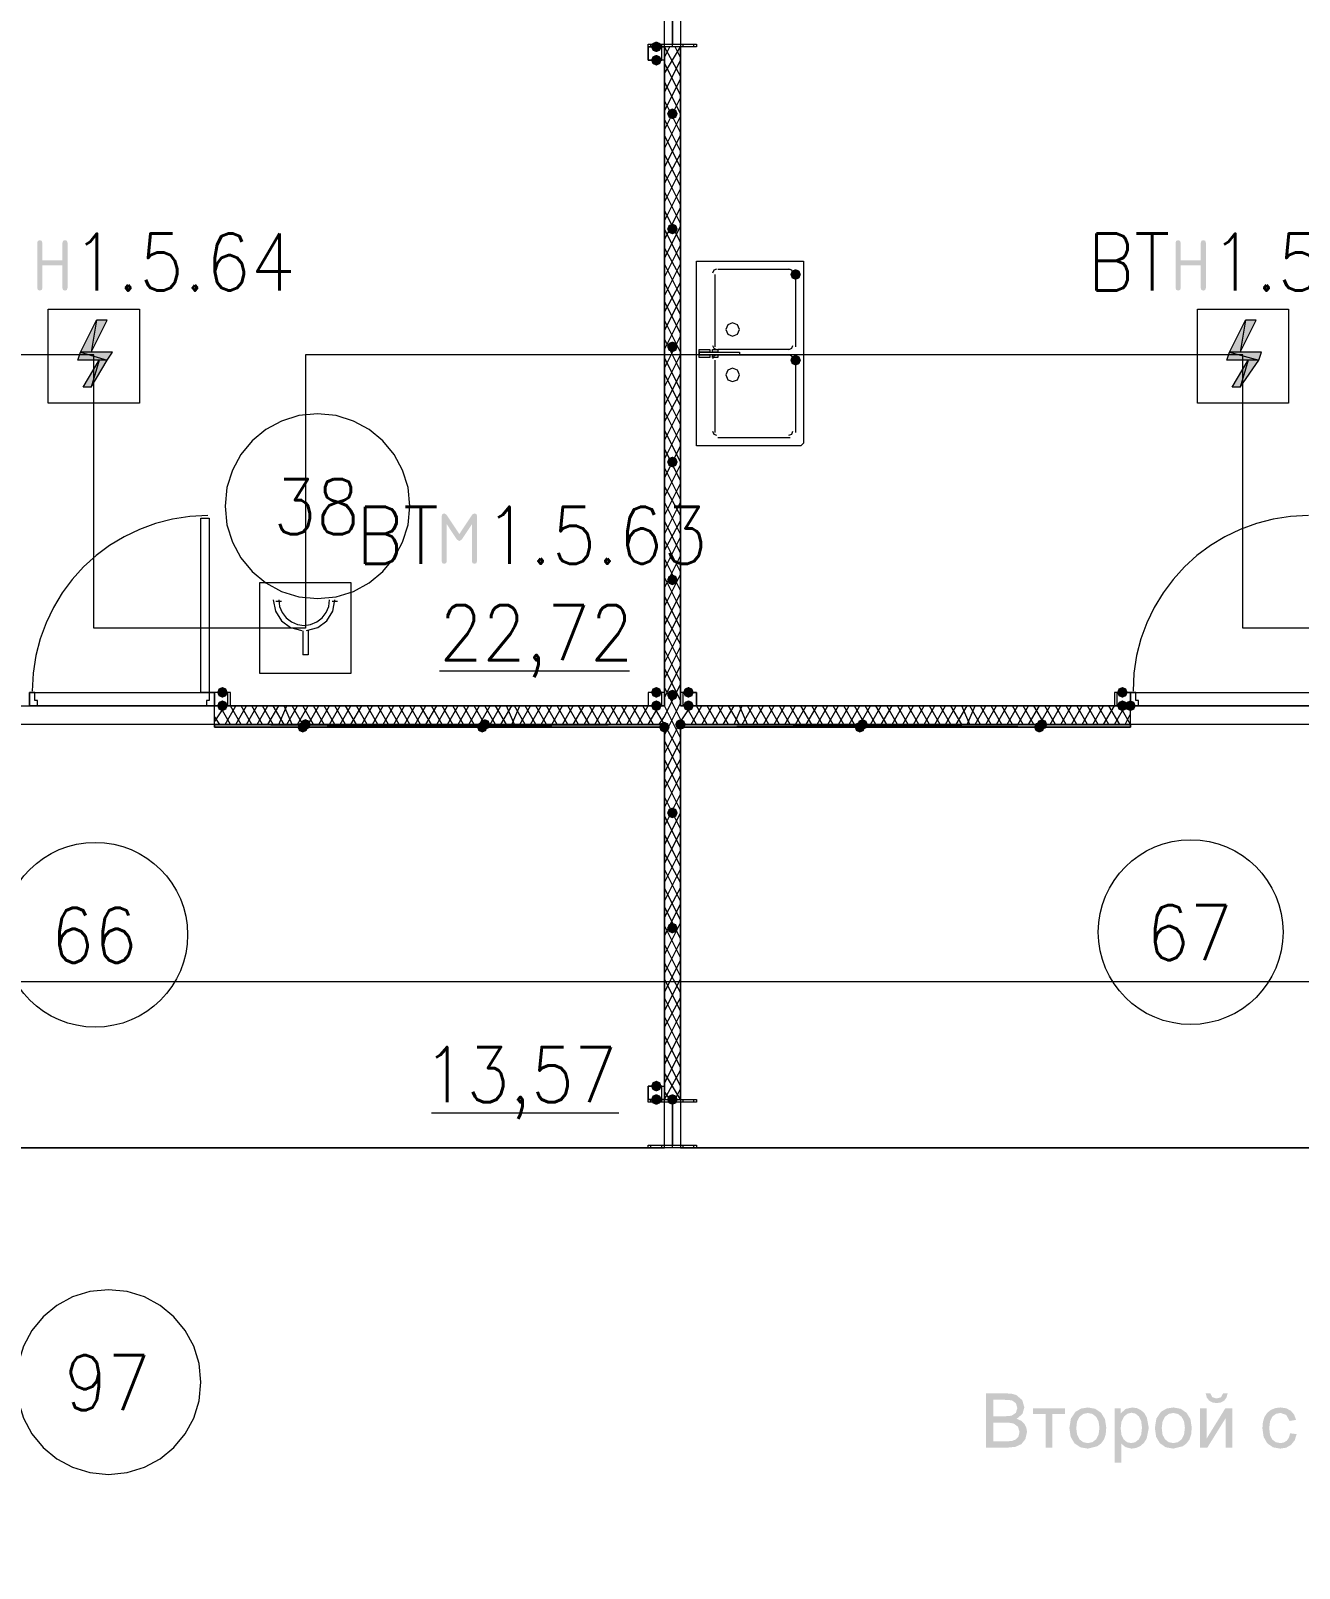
# Model space of a CAD drawing. Header units: millimetres. Extents: x 0 to 420, y 0 to 297.
# Drawn here: x 155.42 to 175.47, y 162.64 to 186.94 of the extents above; entities that cross this region are included whole.
import ezdxf

# ---------------------------------------------------------------- set-up
doc = ezdxf.new("R2010")
doc.units = ezdxf.units.MM
doc.styles.get("Standard").update_dxf_attribs({"font": 'STANDARD'})

msp = doc.modelspace()

# ---------------------------------------------------------------- hatches: boundary and pattern name
for color, points in [(7, [(165.396333, 186.69), (165.371462, 186.630204), (165.311667, 186.605333), (165.251871, 186.630204), (165.227, 186.69), (165.251871, 186.749796), (165.311667, 186.774667), (165.371462, 186.749796)]), (7, [(165.396333, 186.478333), (165.371462, 186.418537), (165.311667, 186.393667), (165.251871, 186.418537), (165.227, 186.478333), (165.251871, 186.538129), (165.311667, 186.563), (165.371462, 186.538129)]), (7, [(165.650333, 185.631667), (165.625462, 185.571871), (165.565667, 185.547), (165.505871, 185.571871), (165.481, 185.631667), (165.505871, 185.691462), (165.565667, 185.716333), (165.625462, 185.691463)]), (7, [(165.650333, 183.811333), (165.625462, 183.751537), (165.565667, 183.726667), (165.505871, 183.751537), (165.481, 183.811333), (165.505871, 183.871129), (165.565667, 183.896), (165.625462, 183.871129)]), (7, [(155.527375, 182.877353), (155.527375, 183.593933), (155.537366, 183.623699), (155.567614, 183.633621), (155.597379, 183.623699), (155.607301, 183.593933), (155.607301, 183.315018), (155.925352, 183.315018), (155.925352, 183.593933), (155.935274, 183.623699), (155.96504, 183.633621), (155.995081, 183.623699), (156.005279, 183.593933), (156.005279, 182.877353), (155.995081, 182.847588), (155.96504, 182.837666), (155.935274, 182.847588), (155.925352, 182.877353), (155.925352, 183.235643), (155.607301, 183.235643), (155.607301, 182.877353), (155.597379, 182.847588), (155.567614, 182.837666), (155.537366, 182.847588)]), (7, [(173.519042, 182.877353), (173.519042, 183.593933), (173.529032, 183.623699), (173.55928, 183.633621), (173.589046, 183.623699), (173.598968, 183.593933), (173.598968, 183.315018), (173.917019, 183.315018), (173.917019, 183.593933), (173.926941, 183.623699), (173.956707, 183.633621), (173.986748, 183.623699), (173.996945, 183.593933), (173.996945, 182.877353), (173.986748, 182.847588), (173.956707, 182.837666), (173.926941, 182.847588), (173.917019, 182.877353), (173.917019, 183.235643), (173.598968, 183.235643), (173.598968, 182.877353), (173.589046, 182.847588), (173.55928, 182.837666), (173.529032, 182.847588)]), (7, [(167.597667, 183.091667), (167.572796, 183.031871), (167.513, 183.007), (167.453204, 183.031871), (167.428333, 183.091667), (167.453204, 183.151462), (167.513, 183.176333), (167.572796, 183.151463)]), (7, [(165.650333, 181.948667), (165.625462, 181.888871), (165.565667, 181.864), (165.505871, 181.888871), (165.481, 181.948667), (165.505871, 182.008462), (165.565667, 182.033333), (165.625462, 182.008463)]), (7, [(167.597667, 181.737), (167.572796, 181.677204), (167.513, 181.652333), (167.453204, 181.677204), (167.428333, 181.737), (167.453204, 181.796796), (167.513, 181.821667), (167.572796, 181.796796)]), (7, [(165.650333, 180.128333), (165.625462, 180.068537), (165.565667, 180.043667), (165.505871, 180.068537), (165.481, 180.128333), (165.505871, 180.188129), (165.565667, 180.213), (165.625462, 180.188129)]), (7, [(162.4373, 179.315621), (162.467065, 179.305699), (162.476987, 179.275933), (162.476987, 178.559353), (162.467065, 178.529588), (162.4373, 178.519666), (162.407534, 178.529588), (162.397612, 178.559353), (162.397612, 179.144744), (162.235004, 178.901658), (162.198624, 178.877956), (162.161141, 178.901658), (161.999635, 179.144744), (161.999635, 178.559353), (161.989713, 178.529588), (161.959947, 178.519666), (161.9297, 178.529588), (161.919709, 178.559353), (161.919709, 179.275933), (161.9297, 179.305699), (161.959947, 179.315621), (161.994674, 179.295777), (162.198624, 178.989853), (162.403676, 179.297982)]), (7, [(165.650333, 178.265667), (165.625462, 178.205871), (165.565667, 178.181), (165.505871, 178.205871), (165.481, 178.265667), (165.505871, 178.325462), (165.565667, 178.350333), (165.625462, 178.325463)]), (7, [(158.538333, 176.487667), (158.513463, 176.427871), (158.453667, 176.403), (158.393871, 176.427871), (158.369, 176.487667), (158.393871, 176.547462), (158.453667, 176.572333), (158.513462, 176.547463)]), (7, [(165.396333, 176.487667), (165.371462, 176.427871), (165.311667, 176.403), (165.251871, 176.427871), (165.227, 176.487667), (165.251871, 176.547462), (165.311667, 176.572333), (165.371462, 176.547463)]), (7, [(165.650333, 176.445333), (165.625462, 176.385537), (165.565667, 176.360667), (165.505871, 176.385537), (165.481, 176.445333), (165.505871, 176.505129), (165.565667, 176.53), (165.625462, 176.505129)]), (7, [(165.904333, 176.487667), (165.879462, 176.427871), (165.819667, 176.403), (165.759871, 176.427871), (165.735, 176.487667), (165.759871, 176.547462), (165.819667, 176.572333), (165.879462, 176.547463)]), (7, [(172.762333, 176.487667), (172.737462, 176.427871), (172.677667, 176.403), (172.617871, 176.427871), (172.593, 176.487667), (172.617871, 176.547462), (172.677667, 176.572333), (172.737462, 176.547463)]), (7, [(158.538333, 176.276), (158.513463, 176.216204), (158.453667, 176.191333), (158.393871, 176.216204), (158.369, 176.276), (158.393871, 176.335796), (158.453667, 176.360667), (158.513462, 176.335796)]), (7, [(165.396333, 176.276), (165.371462, 176.216204), (165.311667, 176.191333), (165.251871, 176.216204), (165.227, 176.276), (165.251871, 176.335796), (165.311667, 176.360667), (165.371462, 176.335796)]), (7, [(165.904333, 176.276), (165.879462, 176.216204), (165.819667, 176.191333), (165.759871, 176.216204), (165.735, 176.276), (165.759871, 176.335796), (165.819667, 176.360667), (165.879462, 176.335796)]), (7, [(172.762333, 176.276), (172.737462, 176.216204), (172.677667, 176.191333), (172.617871, 176.216204), (172.593, 176.276), (172.617871, 176.335796), (172.677667, 176.360667), (172.737462, 176.335796)]), (7, [(172.889333, 176.276), (172.864463, 176.216204), (172.804667, 176.191333), (172.744871, 176.216204), (172.72, 176.276), (172.744871, 176.335796), (172.804667, 176.360667), (172.864462, 176.335796)]), (254, [(159.808333, 175.937333), (159.783462, 175.877537), (159.723667, 175.852667), (159.663871, 175.877537), (159.639, 175.937333), (159.663871, 175.997129), (159.723667, 176.022), (159.783462, 175.997129)]), (254, [(159.850667, 175.979667), (159.825796, 175.919871), (159.766, 175.895), (159.706204, 175.919871), (159.681333, 175.979667), (159.706204, 176.039462), (159.766, 176.064333), (159.825796, 176.039463)]), (254, [(162.644667, 175.937333), (162.619796, 175.877537), (162.56, 175.852667), (162.500204, 175.877537), (162.475333, 175.937333), (162.500204, 175.997129), (162.56, 176.022), (162.619796, 175.997129)]), (254, [(162.687, 175.979667), (162.662129, 175.919871), (162.602333, 175.895), (162.542537, 175.919871), (162.517667, 175.979667), (162.542537, 176.039462), (162.602333, 176.064333), (162.662129, 176.039463)]), (254, [(165.523333, 175.937333), (165.498462, 175.877537), (165.438667, 175.852667), (165.378871, 175.877537), (165.354, 175.937333), (165.378871, 175.997129), (165.438667, 176.022), (165.498462, 175.997129)]), (254, [(165.523333, 175.937333), (165.498462, 175.877537), (165.438667, 175.852667), (165.378871, 175.877537), (165.354, 175.937333), (165.378871, 175.997129), (165.438667, 176.022), (165.498462, 175.997129)]), (254, [(165.777333, 175.979667), (165.752462, 175.919871), (165.692667, 175.895), (165.632871, 175.919871), (165.608, 175.979667), (165.632871, 176.039462), (165.692667, 176.064333), (165.752462, 176.039463)]), (254, [(168.613667, 175.937333), (168.588796, 175.877537), (168.529, 175.852667), (168.469204, 175.877537), (168.444333, 175.937333), (168.469204, 175.997129), (168.529, 176.022), (168.588796, 175.997129)]), (254, [(168.656, 175.979667), (168.631129, 175.919871), (168.571333, 175.895), (168.511538, 175.919871), (168.486667, 175.979667), (168.511537, 176.039462), (168.571333, 176.064333), (168.631129, 176.039463)]), (254, [(171.45, 175.937333), (171.425129, 175.877537), (171.365333, 175.852667), (171.305538, 175.877537), (171.280667, 175.937333), (171.305537, 175.997129), (171.365333, 176.022), (171.425129, 175.997129)]), (254, [(171.492333, 175.979667), (171.467462, 175.919871), (171.407667, 175.895), (171.347871, 175.919871), (171.323, 175.979667), (171.347871, 176.039462), (171.407667, 176.064333), (171.467462, 176.039463)]), (7, [(165.650333, 174.582667), (165.625462, 174.522871), (165.565667, 174.498), (165.505871, 174.522871), (165.481, 174.582667), (165.505871, 174.642462), (165.565667, 174.667333), (165.625462, 174.642463)]), (7, [(165.650333, 172.762333), (165.625462, 172.702537), (165.565667, 172.677667), (165.505871, 172.702537), (165.481, 172.762333), (165.505871, 172.822129), (165.565667, 172.847), (165.625462, 172.822129)]), (7, [(165.396333, 170.264667), (165.371462, 170.204871), (165.311667, 170.18), (165.251871, 170.204871), (165.227, 170.264667), (165.251871, 170.324462), (165.311667, 170.349333), (165.371462, 170.324463)]), (7, [(165.396333, 170.053), (165.371462, 169.993204), (165.311667, 169.968333), (165.251871, 169.993204), (165.227, 170.053), (165.251871, 170.112796), (165.311667, 170.137667), (165.371462, 170.112796)]), (7, [(165.650333, 170.053), (165.625462, 169.993204), (165.565667, 169.968333), (165.505871, 169.993204), (165.481, 170.053), (165.505871, 170.112796), (165.565667, 170.137667), (165.625462, 170.112796)]), (7, [(171.266319, 165.171437), (171.771784, 165.171437), (171.771784, 165.084345), (171.571693, 165.084345), (171.571693, 164.549666), (171.466962, 164.549666), (171.466962, 165.084345), (171.266319, 165.084345)]), (7, [(175.328785, 164.777318), (175.432413, 164.764089), (175.40189, 164.668246), (175.345321, 164.595968), (175.267186, 164.550355), (175.173342, 164.535334), (175.058414, 164.556074), (174.96829, 164.618568), (174.909999, 164.720267), (174.890569, 164.858347), (174.898837, 164.952742), (174.923642, 165.034735), (174.965741, 165.100537), (175.025616, 165.147735), (175.096654, 165.17626), (175.173893, 165.185768), (175.265946, 165.172953), (175.339809, 165.134505), (175.392726, 165.072494), (175.422491, 164.988985), (175.319965, 164.972999), (175.2676, 165.067257), (175.178303, 165.099228), (175.105887, 165.084827), (175.048767, 165.041901), (175.01156, 164.967832), (174.999158, 164.861103), (175.011147, 164.752789), (175.047114, 164.679202), (175.102235, 164.636551), (175.17224, 164.622426), (175.229221, 164.631935), (175.275868, 164.66046), (175.309768, 164.708554)])]:
    msp.add_hatch(color=color).paths.add_polyline_path(points, flags=0)
h = msp.add_hatch(color=1)
h.paths.add_polyline_path([(156.633334, 182.371999), (156.464001, 182.371999), (156.379334, 181.863999)], flags=0)
h.paths.add_polyline_path([(156.464001, 182.371999), (156.379334, 181.863999), (156.210001, 181.863999)], flags=0)
h = msp.add_hatch(color=1)
h.paths.add_polyline_path([(174.794334, 182.371999), (174.625001, 182.371999), (174.540334, 181.863999)], flags=0)
h.paths.add_polyline_path([(174.625001, 182.371999), (174.540334, 181.863999), (174.371001, 181.863999)], flags=0)
h = msp.add_hatch(color=1)
h.paths.add_polyline_path([(156.718001, 181.863999), (156.210001, 181.863999), (156.633334, 181.736999)], flags=0)
h.paths.add_polyline_path([(156.210001, 181.863999), (156.633334, 181.736999), (156.167668, 181.736999)], flags=0)
h = msp.add_hatch(color=1)
h.paths.add_polyline_path([(174.879001, 181.863999), (174.371001, 181.863999), (174.836668, 181.736999)], flags=0)
h.paths.add_polyline_path([(174.371001, 181.863999), (174.836668, 181.736999), (174.328668, 181.736999)], flags=0)
h = msp.add_hatch(color=1)
h.paths.add_polyline_path([(156.633334, 181.736999), (156.506334, 181.736999), (156.379334, 181.313666)], flags=0)
h.paths.add_polyline_path([(156.506334, 181.736999), (156.379334, 181.313666), (156.252334, 181.313666)], flags=0)
h = msp.add_hatch(color=1)
h.paths.add_polyline_path([(174.836668, 181.736999), (174.667334, 181.736999), (174.540334, 181.313666)], flags=0)
h.paths.add_polyline_path([(174.667334, 181.736999), (174.540334, 181.313666), (174.413334, 181.313666)], flags=0)
h = msp.add_hatch(color=7)
h.paths.add_polyline_path([(165.438667, 175.979667), (158.326667, 175.979667), (165.438667, 175.937333)], flags=0)
h.paths.add_polyline_path([(158.326667, 175.979667), (165.438667, 175.937333), (158.326667, 175.937333)], flags=0)
h = msp.add_hatch(color=7)
h.paths.add_polyline_path([(172.804667, 175.979667), (165.692667, 175.979667), (172.804667, 175.937333)], flags=0)
h.paths.add_polyline_path([(165.692667, 175.979667), (172.804667, 175.937333), (165.692667, 175.937333)], flags=0)
h = msp.add_hatch(color=7)
h.paths.add_polyline_path([(170.521644, 164.549666), (170.521644, 165.408459), (170.844105, 165.408459), (170.932437, 165.401845), (171.001753, 165.382001), (171.094908, 165.302075), (171.128532, 165.188525), (171.098767, 165.084896), (171.008367, 165.006623), (171.077338, 164.975342), (171.128532, 164.928351), (171.159814, 164.868544), (171.170425, 164.798815), (171.144517, 164.686367), (171.081679, 164.606441), (170.987421, 164.563998), (170.849066, 164.549666)], flags=0)
h.paths.add_polyline_path([(170.635746, 165.047413), (170.820954, 165.047413), (170.885791, 165.049894), (170.929544, 165.057335), (170.994587, 165.10033), (171.016636, 165.175295), (170.996241, 165.250261), (170.937812, 165.294909), (170.886135, 165.303866), (170.807174, 165.307036), (170.635746, 165.307036)], flags=0)
h.paths.add_polyline_path([(170.635746, 164.65109), (170.849066, 164.65109), (170.926787, 164.654948), (170.991831, 164.67865), (171.035377, 164.726055), (171.052465, 164.798815), (171.02766, 164.882049), (170.959309, 164.931658), (170.906048, 164.942338), (170.834183, 164.94599), (170.635746, 164.94599)], flags=0)
h = msp.add_hatch(color=7)
h.paths.add_polyline_path([(173.905754, 165.171437), (174.011587, 165.171437), (174.011587, 164.697392), (174.303731, 165.171437), (174.417281, 165.171437), (174.417281, 164.549666), (174.311999, 164.549666), (174.311999, 165.020955), (174.019855, 164.549666), (173.905754, 164.549666)], flags=0)
h.paths.add_polyline_path([(174.269005, 165.407357), (174.341214, 165.407357), (174.323093, 165.342382), (174.287195, 165.294358), (174.235105, 165.264868), (174.168132, 165.255222), (174.100677, 165.264868), (174.048518, 165.294358), (174.012689, 165.341969), (173.995051, 165.407357), (174.06726, 165.407357), (174.09923, 165.347275), (174.164825, 165.327982), (174.236483, 165.346723)], flags=0)
h = msp.add_hatch(color=7)
h.paths.add_polyline_path([(171.840335, 164.860551), (171.864382, 165.011033), (171.936798, 165.116867), (172.025268, 165.168474), (172.131928, 165.185768), (172.248442, 165.164684), (172.34139, 165.101433), (172.402437, 165.001318), (172.42297, 164.869371), (172.413944, 164.761815), (172.387141, 164.680304), (172.342837, 164.619188), (172.28241, 164.573368), (172.131928, 164.535334), (172.013762, 164.556143), (171.920813, 164.619119), (171.860317, 164.721232)], flags=0)
h.paths.add_polyline_path([(171.948925, 164.860551), (171.96181, 164.755889), (172.000739, 164.681406), (172.059512, 164.637034), (172.131928, 164.622426), (172.203862, 164.637309), (172.262566, 164.681958), (172.301772, 164.757474), (172.314932, 164.86441), (172.301772, 164.965627), (172.262566, 165.039145), (172.203449, 165.083794), (172.131928, 165.098676), (172.059512, 165.083794), (172.000739, 165.039145), (171.96181, 164.964731)], flags=0)
h = msp.add_hatch(color=7)
h.paths.add_polyline_path([(172.554899, 164.311541), (172.554899, 165.171437), (172.651362, 165.171437), (172.651362, 165.090959), (172.727429, 165.162066), (172.831609, 165.185768), (172.906161, 165.175433), (172.971618, 165.144427), (173.025086, 165.094818), (173.063671, 165.028672), (173.09509, 164.865512), (173.060915, 164.693533), (173.018678, 164.625734), (172.961145, 164.576124), (172.894172, 164.545601), (172.823892, 164.535334), (172.729634, 164.557383), (172.660732, 164.614158), (172.660732, 164.311541)], flags=0)
h.paths.add_polyline_path([(172.650811, 164.857244), (172.662868, 164.752582), (172.699317, 164.679753), (172.752648, 164.63662), (172.816726, 164.622426), (172.882045, 164.637034), (172.937442, 164.681406), (172.974925, 164.757199), (172.987603, 164.866064), (172.97527, 164.969485), (172.938545, 165.043555), (172.884664, 165.088203), (172.821687, 165.103086), (172.758022, 165.087377), (172.702625, 165.040248), (172.663695, 164.963009)], flags=0)
h = msp.add_hatch(color=7)
h.paths.add_polyline_path([(173.19119, 164.860551), (173.215237, 165.011033), (173.287653, 165.116867), (173.376123, 165.168474), (173.482783, 165.185768), (173.599296, 165.164684), (173.692245, 165.101433), (173.753292, 165.001318), (173.773825, 164.869371), (173.764799, 164.761815), (173.737996, 164.680304), (173.693692, 164.619188), (173.633265, 164.573368), (173.482783, 164.535334), (173.364616, 164.556143), (173.271668, 164.619119), (173.211172, 164.721232)], flags=0)
h.paths.add_polyline_path([(173.29978, 164.860551), (173.312664, 164.755889), (173.351594, 164.681406), (173.410367, 164.637034), (173.482783, 164.622426), (173.554717, 164.637309), (173.613421, 164.681958), (173.652626, 164.757474), (173.665786, 164.86441), (173.652626, 164.965627), (173.613421, 165.039145), (173.554303, 165.083794), (173.482783, 165.098676), (173.410367, 165.083794), (173.351594, 165.039145), (173.312664, 164.964731)], flags=0)

# ---------------------------------------------------------------- linework, layer by layer
at = {"color": 7, "lineweight": 0}
for points in [[(148.336, 176.276), (165.438667, 176.276), (165.438667, 187.409667), (148.336, 187.409667)], [(165.946667, 186.69), (165.184667, 186.69), (165.184667, 186.732333), (165.565667, 186.732333), (165.565667, 187.409667), (165.184667, 187.409667), (165.946667, 187.409667), (165.565667, 187.409667), (165.565667, 186.732333), (165.946667, 186.732333)], [(165.692667, 187.409667), (165.692667, 176.276), (182.795333, 176.276), (182.795333, 187.409667)], [(165.438667, 186.478333), (165.184667, 186.478333), (165.184667, 186.69), (165.438667, 186.69)], [(165.396333, 186.478333), (165.396333, 186.69), (165.184667, 186.69), (165.184667, 186.478333)], [(167.64, 183.261), (167.64, 180.424667), (167.597667, 180.382333), (165.989, 180.382333), (165.946667, 180.382333), (165.946667, 180.424667), (165.946667, 183.261), (165.946667, 183.303333), (165.989, 183.303333), (167.597667, 183.303333), (167.64, 183.303333)], [(166.624, 182.223833), (166.593007, 182.298673), (166.518167, 182.329667), (166.443327, 182.298673), (166.412333, 182.223833), (166.443327, 182.148993), (166.518167, 182.118), (166.593007, 182.148993)], [(166.158333, 181.906333), (166.158333, 181.864), (166.031333, 181.864), (165.989, 181.864), (165.989, 181.821667), (166.031333, 181.821667), (166.158333, 181.821667), (166.158333, 181.779333), (165.989, 181.779333), (165.989, 181.906333)], [(166.624, 181.864), (166.624, 181.821667), (166.031333, 181.821667), (165.989, 181.821667), (165.989, 181.864), (166.031333, 181.864)], [(166.285333, 181.906333), (166.285333, 181.864), (166.200667, 181.864), (166.200667, 181.906333)], [(166.285333, 181.779333), (166.200667, 181.779333), (166.200667, 181.821667), (166.285333, 181.821667)], [(166.624, 181.504167), (166.593007, 181.579007), (166.518167, 181.61), (166.443327, 181.579007), (166.412333, 181.504167), (166.443327, 181.429327), (166.518167, 181.398333), (166.593007, 181.429327)], [(158.242, 179.239333), (158.242, 176.487667), (158.115, 176.487667), (158.115, 179.239333)], [(155.532667, 176.276), (155.532667, 176.360667), (155.490333, 176.360667), (155.490333, 176.487667), (155.405667, 176.487667), (155.405667, 176.276)], [(158.326667, 176.276), (158.326667, 176.487667), (158.242, 176.487667), (158.242, 176.360667), (158.199667, 176.360667), (158.199667, 176.276)], [(158.326667, 176.276), (158.538333, 176.276), (158.538333, 176.487667), (158.326667, 176.487667), (158.326667, 176.276), (158.580667, 176.276), (158.580667, 176.487667), (158.326667, 176.487667)], [(165.184667, 176.276), (165.396333, 176.276), (165.396333, 176.487667), (165.184667, 176.487667), (165.184667, 176.276), (165.438667, 176.276), (165.438667, 176.487667), (165.184667, 176.487667)], [(165.692667, 176.276), (165.946667, 176.276), (165.946667, 176.487667), (165.692667, 176.487667)], [(165.735, 176.276), (165.735, 176.487667), (165.946667, 176.487667), (165.946667, 176.276)], [(172.550667, 176.276), (172.804667, 176.276), (172.804667, 176.487667), (172.550667, 176.487667)], [(172.593, 176.276), (172.593, 176.487667), (172.804667, 176.487667), (172.804667, 176.276)], [(172.931667, 176.276), (172.931667, 176.360667), (172.889333, 176.360667), (172.889333, 176.487667), (172.804667, 176.487667), (172.804667, 176.276)], [(165.438667, 175.979667), (158.326667, 175.979667), (165.438667, 175.937333)], [(158.326667, 175.979667), (165.438667, 175.937333), (158.326667, 175.937333)], [(158.326667, 175.937333), (165.438667, 175.937333), (165.438667, 175.979667), (158.326667, 175.979667)], [(158.326667, 175.937333), (165.438667, 175.937333), (165.438667, 175.979667), (158.326667, 175.979667)], [(172.804667, 175.979667), (165.692667, 175.979667), (172.804667, 175.937333)], [(165.692667, 175.979667), (172.804667, 175.937333), (165.692667, 175.937333)], [(172.804667, 175.979667), (172.804667, 175.937333), (165.692667, 175.937333), (165.692667, 175.979667), (172.804667, 175.979667), (165.692667, 175.979667), (165.692667, 175.937333), (172.804667, 175.937333)], [(165.438667, 170.053), (165.184667, 170.053), (165.184667, 170.264667), (165.438667, 170.264667)], [(165.396333, 170.053), (165.396333, 170.264667), (165.184667, 170.264667), (165.184667, 170.053)], [(165.946667, 169.291), (165.184667, 169.291), (165.184667, 169.333333), (165.565667, 169.333333), (165.565667, 170.010667), (165.184667, 170.010667), (165.184667, 170.053), (165.946667, 170.053), (165.946667, 170.010667), (165.565667, 170.010667), (165.565667, 169.333333), (165.946667, 169.333333)]]:
    msp.add_lwpolyline(points, close=True, dxfattribs=at)
for points in [[(165.565667, 186.69), (165.565667, 187.409667)], [(165.227, 186.69), (165.227, 186.732333)], [(165.396333, 186.69), (165.396333, 186.732333)], [(165.438667, 186.520667), (165.523333, 186.69)], [(165.438667, 186.266667), (165.692667, 186.69)], [(165.692667, 186.224333), (165.438667, 186.69)], [(165.692667, 176.276), (165.692667, 186.69), (165.438667, 186.69), (165.438667, 176.276)], [(165.692667, 186.520667), (165.608, 186.69)], [(165.735, 186.69), (165.735, 186.732333)], [(165.904333, 186.69), (165.904333, 186.732333)], [(165.438667, 185.970333), (165.692667, 186.478333)], [(165.692667, 185.928), (165.438667, 186.436)], [(165.438667, 185.674), (165.692667, 186.182)], [(165.692667, 185.631667), (165.438667, 186.139667)], [(165.438667, 185.377667), (165.692667, 185.885667)], [(165.692667, 185.335333), (165.438667, 185.843333)], [(165.438667, 185.081333), (165.692667, 185.589333)], [(165.692667, 185.039), (165.438667, 185.547)], [(165.438667, 184.785), (165.692667, 185.293)], [(165.692667, 184.785), (165.438667, 185.293)], [(165.438667, 184.531), (165.692667, 184.996667)], [(165.692667, 184.488667), (165.438667, 184.996667)], [(165.438667, 184.234667), (165.692667, 184.742667)], [(165.692667, 184.192333), (165.438667, 184.700333)], [(165.438667, 183.938333), (165.692667, 184.446333)], [(165.692667, 183.896), (165.438667, 184.404)], [(165.438667, 183.642), (165.692667, 184.15)], [(165.692667, 183.599667), (165.438667, 184.107667)], [(165.438667, 183.345667), (165.692667, 183.853667)], [(165.692667, 183.303333), (165.438667, 183.811333)], [(165.438667, 183.049333), (165.692667, 183.557333)], [(165.692667, 183.049333), (165.438667, 183.515)], [(165.438667, 182.753), (165.692667, 183.261)], [(165.692667, 182.753), (165.438667, 183.261)], [(166.264167, 183.176333), (166.219272, 183.157728), (166.200667, 183.112833)], [(166.243, 181.948667), (166.243, 183.091667)], [(166.285333, 183.176333), (167.428333, 183.176333)], [(167.470667, 183.112833), (167.452061, 183.157728), (167.407167, 183.176333)], [(167.513, 183.091667), (167.513, 181.948667)], [(165.438667, 182.499), (165.692667, 182.964667)], [(165.692667, 182.456667), (165.438667, 182.964667)], [(155.702001, 182.541333), (157.141334, 182.541333)], [(165.438667, 182.202667), (165.692667, 182.710667)], [(165.692667, 182.160333), (165.438667, 182.668333)], [(173.863001, 182.541333), (175.302334, 182.541333)], [(165.438667, 181.906333), (165.692667, 182.414333)], [(165.692667, 181.864), (165.438667, 182.372)], [(165.438667, 181.61), (165.692667, 182.118)], [(165.692667, 181.567667), (165.438667, 182.075667)], [(165.438667, 181.313667), (165.692667, 181.821667)], [(165.692667, 181.271333), (165.438667, 181.779333)], [(166.200667, 181.969833), (166.219272, 181.924939), (166.264167, 181.906333)], [(166.264167, 181.821667), (166.219272, 181.803061), (166.200667, 181.758167)], [(167.428333, 181.906333), (166.285333, 181.906333)], [(166.285333, 181.821667), (167.428333, 181.821667)], [(167.407167, 181.906333), (167.452061, 181.924939), (167.470667, 181.969833)], [(167.470667, 181.758167), (167.452061, 181.803061), (167.407167, 181.821667)], [(165.438667, 181.017333), (165.692667, 181.525333)], [(165.692667, 181.017333), (165.438667, 181.525333)], [(166.243, 180.594), (166.243, 181.737)], [(167.513, 181.737), (167.513, 180.594)], [(165.438667, 180.763333), (165.692667, 181.229)], [(165.692667, 180.721), (165.438667, 181.229)], [(161.417, 179.429833), (161.387328, 179.724177), (161.302228, 179.998329), (161.167572, 180.246416), (160.989232, 180.462566), (160.773083, 180.640905), (160.524996, 180.775561), (160.250844, 180.860661), (159.9565, 180.890333), (159.662156, 180.860661), (159.388004, 180.775561), (159.139917, 180.640905), (158.923768, 180.462566), (158.745428, 180.246416), (158.610772, 179.998329), (158.525672, 179.724177), (158.496, 179.429833)], [(165.438667, 180.467), (165.692667, 180.975)], [(165.692667, 180.424667), (165.438667, 180.932667)], [(165.438667, 180.170667), (165.692667, 180.678667)], [(165.692667, 180.128333), (165.438667, 180.636333)], [(166.200667, 180.615167), (166.219272, 180.570272), (166.264167, 180.551667)], [(167.407167, 180.551667), (167.452061, 180.570272), (167.470667, 180.615167)], [(165.438667, 179.874333), (165.692667, 180.382333)], [(165.692667, 179.832), (165.438667, 180.34)], [(167.428333, 180.509333), (166.285333, 180.509333)], [(165.438667, 179.578), (165.692667, 180.086)], [(165.692667, 179.535667), (165.438667, 180.043667)], [(165.438667, 179.281667), (165.692667, 179.789667)], [(165.692667, 179.281667), (165.438667, 179.747333)], [(158.496, 179.429833), (158.525672, 179.13549), (158.610772, 178.861338), (158.745428, 178.613251), (158.923768, 178.397101), (159.139917, 178.218762), (159.388004, 178.084106), (159.662156, 177.999005), (159.9565, 177.969333), (160.250844, 177.999005), (160.524996, 178.084106), (160.773083, 178.218762), (160.989232, 178.397101), (161.167572, 178.613251), (161.302228, 178.861338), (161.387328, 179.13549), (161.417, 179.429833)], [(165.438667, 178.985333), (165.692667, 179.493333)], [(165.692667, 178.985333), (165.438667, 179.493333)], [(158.220833, 179.281667), (157.937325, 179.267351), (157.662006, 179.225333), (157.396272, 179.157007), (157.141515, 179.063766), (156.89913, 178.947004), (156.670509, 178.808114), (156.457048, 178.648491), (156.260139, 178.469528), (156.081176, 178.272619), (155.921552, 178.059157), (155.782663, 177.830537), (155.665901, 177.588151), (155.57266, 177.333395), (155.504334, 177.06766), (155.462316, 176.792342), (155.448, 176.508833)], [(165.438667, 178.731333), (165.692667, 179.197)], [(165.692667, 178.689), (165.438667, 179.197)], [(175.619833, 179.281667), (175.336325, 179.267351), (175.061006, 179.225333), (174.795272, 179.157007), (174.540515, 179.063766), (174.29813, 178.947004), (174.069509, 178.808114), (173.856048, 178.648491), (173.659139, 178.469528), (173.480176, 178.272619), (173.320552, 178.059157), (173.181663, 177.830537), (173.064901, 177.588151), (172.97166, 177.333395), (172.903334, 177.06766), (172.861316, 176.792342), (172.847, 176.508833)], [(165.438667, 178.435), (165.692667, 178.943)], [(165.692667, 178.392667), (165.438667, 178.900667)], [(165.438667, 178.138667), (165.692667, 178.646667)], [(165.692667, 178.096333), (165.438667, 178.604333)], [(159.046334, 178.223333), (160.485668, 178.223333)], [(165.438667, 177.842333), (165.692667, 178.350333)], [(165.692667, 177.8), (165.438667, 178.308)], [(165.438667, 177.546), (165.692667, 178.054)], [(165.692667, 177.503667), (165.438667, 178.011667)], [(165.438667, 177.249667), (165.692667, 177.757667)], [(165.692667, 177.249667), (165.438667, 177.715333)], [(165.438667, 176.953333), (165.692667, 177.461333)], [(165.692667, 176.953333), (165.438667, 177.461333)], [(165.438667, 176.699333), (165.692667, 177.207333)], [(165.692667, 176.657), (165.438667, 177.165)], [(165.438667, 176.403), (165.692667, 176.911)], [(161.882667, 176.826333), (164.888333, 176.826333)], [(165.692667, 176.360667), (165.438667, 176.868667)], [(155.405667, 176.403), (155.405667, 176.487667), (156.887333, 176.487667)], [(156.887333, 176.487667), (158.326667, 176.487667), (158.326667, 176.403)], [(165.438667, 176.106667), (165.692667, 176.614667)], [(165.692667, 176.064333), (165.438667, 176.572333)], [(172.804667, 176.403), (172.804667, 176.487667), (174.244, 176.487667)], [(174.244, 176.487667), (175.725667, 176.487667), (175.725667, 176.403)], [(156.887333, 176.276), (155.405667, 176.276), (155.405667, 176.403)], [(158.326667, 176.403), (158.326667, 176.276), (156.887333, 176.276)], [(158.326667, 176.022), (158.496, 176.276)], [(158.326667, 175.979667), (158.326667, 176.276)], [(158.326667, 175.979667), (158.326667, 176.276)], [(165.438667, 176.276), (158.326667, 176.276)], [(158.580667, 175.979667), (158.411333, 176.276)], [(158.496, 175.979667), (158.665333, 176.276)], [(158.75, 175.979667), (158.580667, 176.276)], [(158.665333, 175.979667), (158.834667, 176.276)], [(158.919333, 175.979667), (158.75, 176.276)], [(158.834667, 175.979667), (159.004, 176.276)], [(159.088667, 175.979667), (158.919333, 176.276)], [(159.004, 175.979667), (159.173333, 176.276)], [(159.258, 175.979667), (159.088667, 176.276)], [(159.173333, 175.979667), (159.342667, 176.276)], [(159.427333, 175.979667), (159.258, 176.276)], [(159.342667, 175.979667), (159.469667, 176.276)], [(159.554333, 175.979667), (159.427333, 176.276)], [(159.469667, 175.979667), (159.639, 176.276)], [(159.723667, 175.979667), (159.554333, 176.276)], [(159.639, 175.979667), (159.808333, 176.276)], [(159.893, 175.979667), (159.723667, 176.276)], [(159.808333, 175.979667), (159.977667, 176.276)], [(160.062333, 175.979667), (159.893, 176.276)], [(159.977667, 175.979667), (160.147, 176.276)], [(160.231667, 175.979667), (160.062333, 176.276)], [(160.147, 175.979667), (160.316333, 176.276)], [(160.401, 175.979667), (160.231667, 176.276)], [(160.316333, 175.979667), (160.485667, 176.276)], [(160.570333, 175.979667), (160.401, 176.276)], [(160.485667, 175.979667), (160.655, 176.276)], [(160.739667, 175.979667), (160.570333, 176.276)], [(160.655, 175.979667), (160.824333, 176.276)], [(160.909, 175.979667), (160.739667, 176.276)], [(160.824333, 175.979667), (160.993667, 176.276)], [(161.078333, 175.979667), (160.909, 176.276)], [(160.993667, 175.979667), (161.163, 176.276)], [(161.247667, 175.979667), (161.078333, 176.276)], [(161.163, 175.979667), (161.332333, 176.276)], [(161.417, 175.979667), (161.247667, 176.276)], [(161.332333, 175.979667), (161.501667, 176.276)], [(161.586333, 175.979667), (161.417, 176.276)], [(161.501667, 175.979667), (161.671, 176.276)], [(161.755667, 175.979667), (161.586333, 176.276)], [(161.671, 175.979667), (161.840333, 176.276)], [(161.925, 175.979667), (161.755667, 176.276)], [(161.840333, 175.979667), (162.009667, 176.276)], [(162.094333, 175.979667), (161.925, 176.276)], [(162.009667, 175.979667), (162.179, 176.276)], [(162.263667, 175.979667), (162.094333, 176.276)], [(162.179, 175.979667), (162.348333, 176.276)], [(162.433, 175.979667), (162.263667, 176.276)], [(162.348333, 175.979667), (162.517667, 176.276)], [(162.602333, 175.979667), (162.433, 176.276)], [(162.517667, 175.979667), (162.687, 176.276)], [(162.771667, 175.979667), (162.602333, 176.276)], [(162.687, 175.979667), (162.856333, 176.276)], [(162.941, 175.979667), (162.771667, 176.276)], [(162.856333, 175.979667), (163.025667, 176.276)], [(163.068, 175.979667), (162.941, 176.276)], [(163.025667, 175.979667), (163.152667, 176.276)], [(163.237333, 175.979667), (163.068, 176.276)], [(163.152667, 175.979667), (163.322, 176.276)], [(163.406667, 175.979667), (163.237333, 176.276)], [(163.322, 175.979667), (163.491333, 176.276)], [(163.576, 175.979667), (163.406667, 176.276)], [(163.491333, 175.979667), (163.660667, 176.276)], [(163.745333, 175.979667), (163.576, 176.276)], [(163.660667, 175.979667), (163.83, 176.276)], [(163.914667, 175.979667), (163.745333, 176.276)], [(163.83, 175.979667), (163.999333, 176.276)], [(164.084, 175.979667), (163.914667, 176.276)], [(163.999333, 175.979667), (164.168667, 176.276)], [(164.253333, 175.979667), (164.084, 176.276)], [(164.168667, 175.979667), (164.338, 176.276)], [(164.422667, 175.979667), (164.253333, 176.276)], [(164.338, 175.979667), (164.507333, 176.276)], [(164.592, 175.979667), (164.422667, 176.276)], [(164.507333, 175.979667), (164.676667, 176.276)], [(164.761333, 175.979667), (164.592, 176.276)], [(164.676667, 175.979667), (164.846, 176.276)], [(164.930667, 175.979667), (164.761333, 176.276)], [(164.846, 175.979667), (165.015333, 176.276)], [(165.1, 175.979667), (164.930667, 176.276)], [(165.015333, 175.979667), (165.184667, 176.276)], [(165.269333, 175.979667), (165.1, 176.276)], [(165.184667, 175.979667), (165.354, 176.276)], [(165.438667, 175.979667), (165.269333, 176.276)], [(165.438667, 175.810333), (165.692667, 176.318333)], [(165.692667, 175.768), (165.438667, 176.276)], [(165.692667, 176.022), (165.862, 176.276)], [(172.804667, 176.276), (165.692667, 176.276)], [(165.946667, 175.979667), (165.777333, 176.276)], [(165.862, 175.979667), (166.031333, 176.276)], [(166.116, 175.979667), (165.946667, 176.276)], [(166.031333, 175.979667), (166.200667, 176.276)], [(166.285333, 175.979667), (166.116, 176.276)], [(166.200667, 175.979667), (166.37, 176.276)], [(166.454667, 175.979667), (166.285333, 176.276)], [(166.37, 175.979667), (166.539333, 176.276)], [(166.624, 175.979667), (166.454667, 176.276)], [(166.539333, 175.979667), (166.666333, 176.276)], [(166.751, 175.979667), (166.624, 176.276)], [(166.666333, 175.979667), (166.835667, 176.276)], [(166.920333, 175.979667), (166.751, 176.276)], [(166.835667, 175.979667), (167.005, 176.276)], [(167.089667, 175.979667), (166.920333, 176.276)], [(167.005, 175.979667), (167.174333, 176.276)], [(167.259, 175.979667), (167.089667, 176.276)], [(167.174333, 175.979667), (167.343667, 176.276)], [(167.428333, 175.979667), (167.259, 176.276)], [(167.343667, 175.979667), (167.513, 176.276)], [(167.597667, 175.979667), (167.428333, 176.276)], [(167.513, 175.979667), (167.682333, 176.276)], [(167.767, 175.979667), (167.597667, 176.276)], [(167.682333, 175.979667), (167.851667, 176.276)], [(167.936333, 175.979667), (167.767, 176.276)], [(167.851667, 175.979667), (168.021, 176.276)], [(168.105667, 175.979667), (167.936333, 176.276)], [(168.021, 175.979667), (168.190333, 176.276)], [(168.275, 175.979667), (168.105667, 176.276)], [(168.190333, 175.979667), (168.359667, 176.276)], [(168.444333, 175.979667), (168.275, 176.276)], [(168.359667, 175.979667), (168.529, 176.276)], [(168.613667, 175.979667), (168.444333, 176.276)], [(168.529, 175.979667), (168.698333, 176.276)], [(168.783, 175.979667), (168.613667, 176.276)], [(168.698333, 175.979667), (168.867667, 176.276)], [(168.952333, 175.979667), (168.783, 176.276)], [(168.867667, 175.979667), (169.037, 176.276)], [(169.121667, 175.979667), (168.952333, 176.276)], [(169.037, 175.979667), (169.206333, 176.276)], [(169.291, 175.979667), (169.121667, 176.276)], [(169.206333, 175.979667), (169.375667, 176.276)], [(169.460333, 175.979667), (169.291, 176.276)], [(169.375667, 175.979667), (169.545, 176.276)], [(169.629667, 175.979667), (169.460333, 176.276)], [(169.545, 175.979667), (169.714333, 176.276)], [(169.799, 175.979667), (169.629667, 176.276)], [(169.714333, 175.979667), (169.883667, 176.276)], [(169.968333, 175.979667), (169.799, 176.276)], [(169.883667, 175.979667), (170.053, 176.276)], [(170.137667, 175.979667), (169.968333, 176.276)], [(170.053, 175.979667), (170.222333, 176.276)], [(170.264667, 175.979667), (170.137667, 176.276)], [(170.222333, 175.979667), (170.349333, 176.276)], [(170.434, 175.979667), (170.264667, 176.276)], [(170.349333, 175.979667), (170.518667, 176.276)], [(170.603333, 175.979667), (170.434, 176.276)], [(170.518667, 175.979667), (170.688, 176.276)], [(170.772667, 175.979667), (170.603333, 176.276)], [(170.688, 175.979667), (170.857333, 176.276)], [(170.942, 175.979667), (170.772667, 176.276)], [(170.857333, 175.979667), (171.026667, 176.276)], [(171.111333, 175.979667), (170.942, 176.276)], [(171.026667, 175.979667), (171.196, 176.276)], [(171.280667, 175.979667), (171.111333, 176.276)], [(171.196, 175.979667), (171.365333, 176.276)], [(171.45, 175.979667), (171.280667, 176.276)], [(171.365333, 175.979667), (171.534667, 176.276)], [(171.619333, 175.979667), (171.45, 176.276)], [(171.534667, 175.979667), (171.704, 176.276)], [(171.788667, 175.979667), (171.619333, 176.276)], [(171.704, 175.979667), (171.873333, 176.276)], [(171.958, 175.979667), (171.788667, 176.276)], [(171.873333, 175.979667), (172.042667, 176.276)], [(172.127333, 175.979667), (171.958, 176.276)], [(172.042667, 175.979667), (172.212, 176.276)], [(172.296667, 175.979667), (172.127333, 176.276)], [(172.212, 175.979667), (172.381333, 176.276)], [(172.466, 175.979667), (172.296667, 176.276)], [(172.381333, 175.979667), (172.550667, 176.276)], [(172.635333, 175.979667), (172.466, 176.276)], [(172.550667, 175.979667), (172.72, 176.276)], [(172.804667, 175.979667), (172.635333, 176.276)], [(174.244, 176.276), (172.804667, 176.276), (172.804667, 176.403)], [(172.804667, 175.979667), (172.804667, 176.276)], [(172.804667, 175.979667), (172.804667, 176.276)], [(175.725667, 176.403), (175.725667, 176.276), (174.244, 176.276)], [(158.411333, 175.979667), (158.326667, 176.106667)], [(165.438667, 175.937333), (158.326667, 175.937333), (165.438667, 175.979667), (158.326667, 175.979667)], [(158.326667, 175.979667), (165.438667, 175.979667)], [(165.354, 175.979667), (165.438667, 176.106667)], [(165.438667, 175.514), (165.692667, 176.022)], [(165.692667, 175.514), (165.438667, 175.979667)], [(165.438667, 175.979667), (165.438667, 170.053), (165.692667, 170.053)], [(165.777333, 175.979667), (165.692667, 176.064333)], [(172.804667, 175.979667), (165.692667, 175.979667), (172.804667, 175.979667), (165.692667, 175.937333)], [(165.692667, 175.979667), (172.804667, 175.979667)], [(165.692667, 170.053), (165.692667, 175.979667)], [(172.72, 175.979667), (172.804667, 176.149)], [(165.438667, 175.217667), (165.692667, 175.725667)], [(165.692667, 175.217667), (165.438667, 175.725667)], [(165.438667, 174.963667), (165.692667, 175.429333)], [(165.692667, 174.921333), (165.438667, 175.429333)], [(165.438667, 174.667333), (165.692667, 175.175333)], [(165.692667, 174.625), (165.438667, 175.133)], [(165.438667, 174.371), (165.692667, 174.879)], [(165.692667, 174.328667), (165.438667, 174.836667)], [(165.438667, 174.074667), (165.692667, 174.582667)], [(165.692667, 174.032333), (165.438667, 174.540333)], [(165.438667, 173.778333), (165.692667, 174.286333)], [(165.692667, 173.736), (165.438667, 174.244)], [(165.438667, 173.482), (165.692667, 173.99)], [(165.692667, 173.482), (165.438667, 173.947667)], [(165.438667, 173.185667), (165.692667, 173.693667)], [(165.692667, 173.185667), (165.438667, 173.693667)], [(165.438667, 172.931667), (165.692667, 173.397333)], [(165.692667, 172.889333), (165.438667, 173.397333)], [(165.438667, 172.635333), (165.692667, 173.143333)], [(165.692667, 172.593), (165.438667, 173.101)], [(165.438667, 172.339), (165.692667, 172.847)], [(165.692667, 172.296667), (165.438667, 172.804667)], [(165.438667, 172.042667), (165.692667, 172.550667)], [(165.692667, 172.000333), (165.438667, 172.508333)], [(165.438667, 171.746333), (165.692667, 172.254333)], [(165.692667, 171.746333), (165.438667, 172.212)], [(165.438667, 171.45), (165.692667, 171.958)], [(165.692667, 171.45), (165.438667, 171.958)], [(165.438667, 171.196), (165.692667, 171.661667)], [(165.692667, 171.153667), (165.438667, 171.661667)], [(165.438667, 170.899667), (165.692667, 171.407667)], [(165.692667, 170.857333), (165.438667, 171.365333)], [(165.438667, 170.603333), (165.692667, 171.111333)], [(165.692667, 170.561), (165.438667, 171.069)], [(165.438667, 170.307), (165.692667, 170.815)], [(165.692667, 170.264667), (165.438667, 170.772667)], [(165.438667, 170.053), (165.692667, 170.518667)], [(165.692667, 170.053), (165.438667, 170.476333)], [(165.523333, 170.053), (165.438667, 170.18)], [(165.608, 170.053), (165.692667, 170.222333)], [(165.227, 170.010667), (165.227, 170.053)], [(165.396333, 170.010667), (165.396333, 170.053)], [(165.565667, 169.291), (165.565667, 170.053)], [(165.735, 170.010667), (165.735, 170.053)], [(165.904333, 170.010667), (165.904333, 170.053)], [(161.755667, 169.841333), (164.719, 169.841333)], [(165.227, 169.291), (165.227, 169.333333)], [(165.396333, 169.291), (165.396333, 169.333333)], [(165.735, 169.291), (165.735, 169.333333)], [(165.904333, 169.291), (165.904333, 169.333333)], [(158.115, 165.586833), (158.085328, 165.881177), (158.000228, 166.155329), (157.865572, 166.403416), (157.687232, 166.619566), (157.471083, 166.797905), (157.222996, 166.932561), (156.948844, 167.017661), (156.6545, 167.047333), (156.360156, 167.017661), (156.086004, 166.932561), (155.837917, 166.797905), (155.621768, 166.619566), (155.443428, 166.403416), (155.308772, 166.155329), (155.223672, 165.881177), (155.194, 165.586833)], [(155.194, 165.586833), (155.223672, 165.29249), (155.308772, 165.018338), (155.443428, 164.770251), (155.621768, 164.554101), (155.837917, 164.375762), (156.086004, 164.241106), (156.360156, 164.156005), (156.6545, 164.126333), (156.948844, 164.156005), (157.222996, 164.241106), (157.471083, 164.375762), (157.687232, 164.554101), (157.865572, 164.770251), (158.000228, 165.018338), (158.085328, 165.29249), (158.115, 165.586833)]]:
    msp.add_lwpolyline(points, dxfattribs=at)
at = {"color": 1, "lineweight": 0}
for points in [[(157.141334, 181.059666), (155.702001, 181.059666), (155.702001, 182.541333), (157.141334, 182.541333)], [(175.302334, 181.059666), (173.863001, 181.059666), (173.863001, 182.541333), (175.302334, 182.541333)], [(156.464001, 182.371999), (156.379334, 181.863999), (156.210001, 181.863999)], [(156.633334, 182.371999), (156.464001, 182.371999), (156.379334, 181.863999)], [(174.625001, 182.371999), (174.540334, 181.863999), (174.371001, 181.863999)], [(174.794334, 182.371999), (174.625001, 182.371999), (174.540334, 181.863999)], [(156.210001, 181.863999), (156.633334, 181.736999), (156.167668, 181.736999)], [(156.718001, 181.863999), (156.210001, 181.863999), (156.633334, 181.736999)], [(174.371001, 181.863999), (174.836668, 181.736999), (174.328668, 181.736999)], [(174.879001, 181.863999), (174.371001, 181.863999), (174.836668, 181.736999)], [(156.506334, 181.736999), (156.379334, 181.313666), (156.252334, 181.313666)], [(156.633334, 181.736999), (156.506334, 181.736999), (156.379334, 181.313666)], [(174.667334, 181.736999), (174.540334, 181.313666), (174.413334, 181.313666)], [(174.836668, 181.736999), (174.667334, 181.736999), (174.540334, 181.313666)], [(160.485668, 178.223333), (160.485668, 176.783999), (159.046334, 176.783999), (159.046334, 178.223333)]]:
    msp.add_lwpolyline(points, close=True, dxfattribs=at)
for points in [[(191.939334, 181.821666), (177.207334, 181.821666), (177.207334, 177.503666), (174.582668, 177.503666), (174.582668, 181.821666), (159.766001, 181.821666), (159.766001, 178.223333), (159.766001, 177.503666), (159.046334, 177.503666), (156.421668, 177.503666), (156.421668, 181.821666), (142.663334, 181.821666)], [(159.258001, 177.949614), (159.292157, 177.768771), (159.387102, 177.617964), (159.529839, 177.511273), (159.707369, 177.46278)], [(159.300334, 177.926999), (159.385001, 177.926999)], [(159.342672, 177.949825), (159.356236, 177.84457), (159.396007, 177.748049), (159.459264, 177.664998), (159.54329, 177.600152), (159.641338, 177.559528), (159.744839, 177.545987), (159.84834, 177.559528), (159.946388, 177.600152), (160.030413, 177.664998), (160.093671, 177.748049), (160.133441, 177.84457), (160.147005, 177.949825)], [(159.782278, 177.462776), (159.959827, 177.511269), (160.102562, 177.61796), (160.197497, 177.768767), (160.231647, 177.94961)], [(160.189334, 177.926999), (160.274001, 177.926999)], [(159.723668, 177.461333), (159.723668, 177.080333)], [(159.808334, 177.461333), (159.808334, 177.080333)], [(159.808334, 177.080333), (159.723668, 177.080333)], [(125.095001, 171.915666), (243.840001, 171.915666)]]:
    msp.add_lwpolyline(points, dxfattribs=at)
at = {"color": 171, "lineweight": 0}
for points in [[(165.438667, 169.291), (165.438667, 175.979667), (148.336, 175.979667), (148.336, 169.291)], [(182.795333, 169.291), (182.795333, 175.979667), (165.692667, 175.979667), (165.692667, 169.291)]]:
    msp.add_lwpolyline(points, close=True, dxfattribs=at)
at = {"color": 8, "lineweight": 0}
msp.add_lwpolyline([(235.500333, 158.453667), (235.500333, 169.291), (114.046, 169.291), (114.046, 158.453667)], close=True, dxfattribs=at)
at = {"color": 7, "lineweight": 0}
for centre in [(156.442833, 172.6565), (173.757167, 172.698833)]:
    msp.add_circle(centre, 1.4605, dxfattribs=at)

# ---------------------------------------------------------------- texts
at = {"color": 7, "attachment_point": 1}
for s, insert, char_height, width in [('1.5.64', (156.082997, 183.739238), 0.90157, 3.00523333), ('BT', (172.12734, 183.739238), 0.90157, 1.30226778), ('1.5.62', (174.074663, 183.739238), 0.90157, 2.90505889), ('38', (159.257997, 179.857369), 0.872032, 1.06581689), ('BT', (160.570337, 179.421233), 0.90157, 1.30226778), ('1.5.63', (162.60234, 179.421233), 0.90157, 2.90505889), ('22,72', (161.88266, 177.867697), 0.872032, 2.76143467), ('66', (155.744326, 173.084036), 0.872032, 1.06581689), ('67', (173.05867, 173.126367), 0.872032, 1.06581689), ('13,57', (161.62867, 170.882697), 0.872032, 2.56764978), ('97', (155.955993, 166.014364), 0.872032, 1.06581689)]:
    msp.add_mtext(s, dxfattribs=dict(at, insert=insert, char_height=char_height, width=width))

doc.saveas('drawing.dxf')
